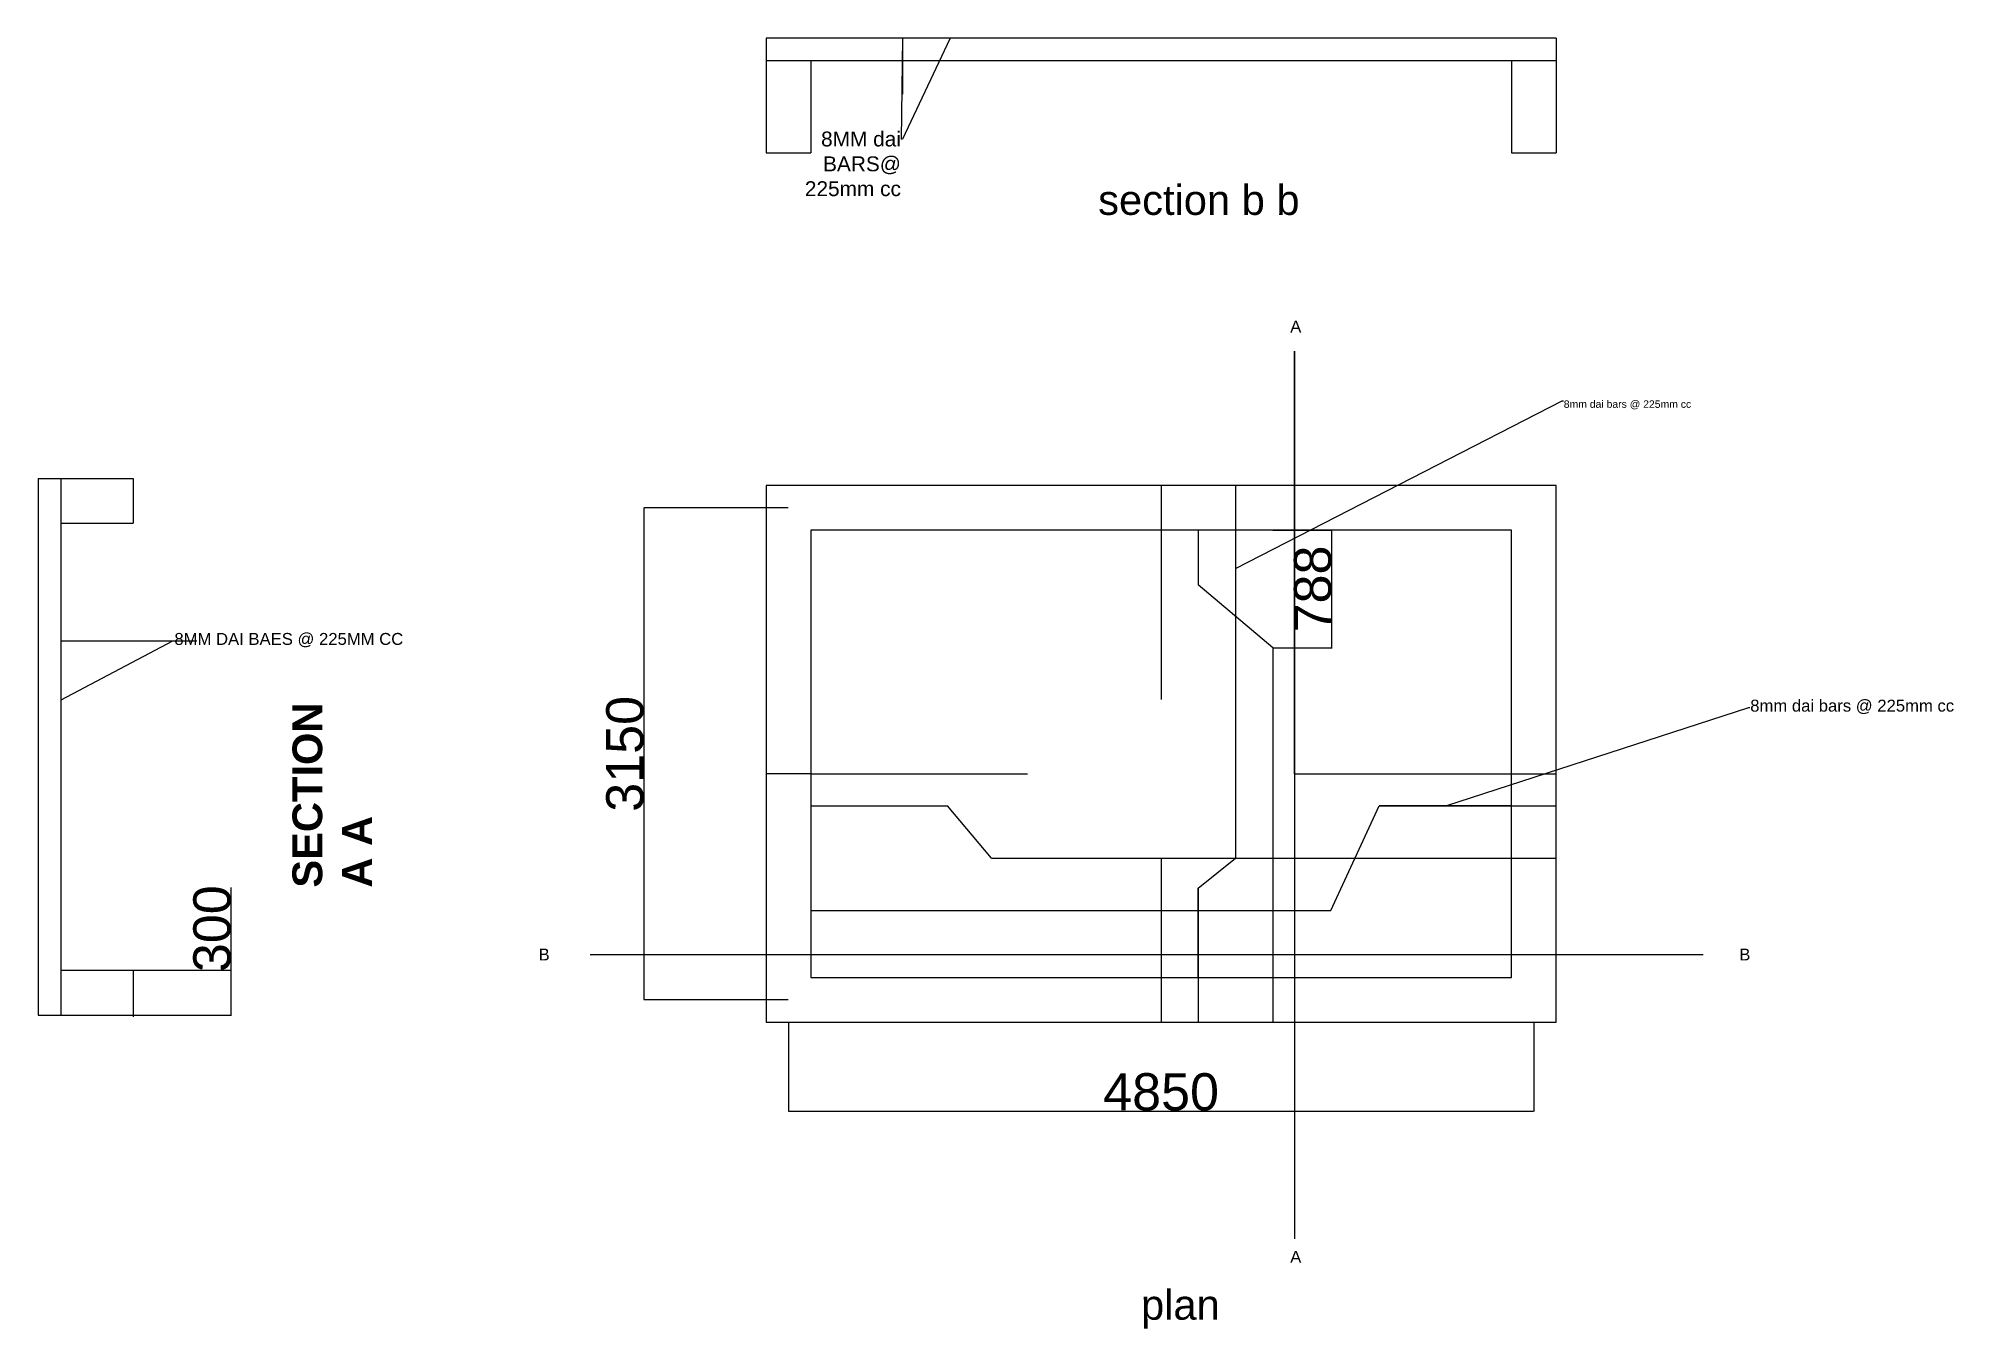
# Model space of a CAD drawing. Header units: millimetres. Extents: x 12783 to 25632, y 2096 to 10752.
import ezdxf
from ezdxf import colors
from ezdxf.entities.mleader import LeaderData, LeaderLine
from ezdxf.math import Vec2, Vec3

# ---------------------------------------------------------------- set-up
doc = ezdxf.new("R2010")
doc.units = ezdxf.units.MM
doc.styles.get("Standard").update_dxf_attribs({"font": 'arial.ttf'})
doc.dimstyles.new('ISO-25', dxfattribs={"dimtxt": 250, "dimasz": 2.5, "dimexe": 1.25, "dimexo": 0.625, "dimtad": 1, "dimtxsty": 'Standard', "dimcen": 2.5, "dimadec": 0, "dimazin": 0, "dimtfac": 1, "dimtmove": 0, "dimatfit": 3, "dimfxl": 1, "dimarcsym": 0})

# ---------------------------------------------------------------- blocks, each defined once
blk = doc.blocks.new('*D3')
at = {"color": 0, "lineweight": -2, "transparency": 16777216}
for p, q in [((21065, 7452), (21462, 7452)), ((21461, 6667), (21461, 7450)), ((21065, 6664), (21462, 6664))]:
    blk.add_line(p, q, dxfattribs=at)
at = {"color": 0, "transparency": 16777216}
for points in [[(21461, 7450), (21462, 7450), (21461, 7452)], [(21461, 6667), (21462, 6667), (21461, 6664)]]:
    blk.add_solid(points, dxfattribs=at)
at = {"layer": 'Defpoints', "color": 0, "transparency": 16777216}
for p in [(21065, 7452), (21461, 7452), (21065, 6664)]:
    blk.add_point(p, dxfattribs=at)
at = {"color": 0, "transparency": 16777216, "insert": (21333, 7058), "char_height": 250, "attachment_point": 5, "rotation": 90}
blk.add_mtext('788', dxfattribs=at)
blk = doc.blocks.new('*D4')
at = {"color": 0, "lineweight": -2, "transparency": 16777216}
for p, q in [((17815, 4152), (17815, 3553)), ((22815, 4152), (22815, 3553)), ((17817, 3555), (22812, 3555))]:
    blk.add_line(p, q, dxfattribs=at)
at = {"color": 0, "transparency": 16777216}
for points in [[(17817, 3555), (17817, 3554), (17815, 3555)], [(22812, 3555), (22812, 3554), (22815, 3555)]]:
    blk.add_solid(points, dxfattribs=at)
at = {"layer": 'Defpoints', "color": 0, "transparency": 16777216}
for p in [(17815, 4152), (22815, 4152), (22815, 3555)]:
    blk.add_point(p, dxfattribs=at)
at = {"color": 0, "transparency": 16777216, "insert": (20315, 3683), "char_height": 250, "attachment_point": 5}
blk.add_mtext('4850', dxfattribs=at)
blk = doc.blocks.new('*D5')
at = {"color": 0, "lineweight": -2, "transparency": 16777216}
for p, q in [((17814, 7602), (16846, 7602)), ((16847, 4305), (16847, 7600)), ((17814, 4302), (16846, 4302))]:
    blk.add_line(p, q, dxfattribs=at)
at = {"color": 0, "transparency": 16777216}
for points in [[(16847, 7600), (16848, 7600), (16847, 7602)], [(16847, 4305), (16848, 4305), (16847, 4302)]]:
    blk.add_solid(points, dxfattribs=at)
at = {"layer": 'Defpoints', "color": 0, "transparency": 16777216}
for p in [(16847, 7602), (17815, 7602), (17815, 4302)]:
    blk.add_point(p, dxfattribs=at)
at = {"color": 0, "transparency": 16777216, "insert": (16719, 5952), "char_height": 250, "attachment_point": 5, "rotation": 90}
blk.add_mtext('3150', dxfattribs=at)
blk = doc.blocks.new('*D6')
at = {"color": 0, "lineweight": -2, "transparency": 16777216}
for p, q in [((14077, 4500), (14077, 5055)), ((13419, 4500), (14079, 4500)), ((14077, 4202), (14077, 4497)), ((13419, 4200), (14079, 4200))]:
    blk.add_line(p, q, dxfattribs=at)
at = {"color": 0, "transparency": 16777216}
for points in [[(14077, 4497), (14078, 4497), (14077, 4500)], [(14077, 4202), (14078, 4202), (14077, 4200)]]:
    blk.add_solid(points, dxfattribs=at)
at = {"layer": 'Defpoints', "color": 0, "transparency": 16777216}
for p in [(13419, 4500), (14077, 4500), (13419, 4200)]:
    blk.add_point(p, dxfattribs=at)
at = {"color": 0, "transparency": 16777216, "insert": (13949, 4779), "char_height": 250, "attachment_point": 5, "rotation": 90}
blk.add_mtext('300', dxfattribs=at)

msp = doc.modelspace()

# ---------------------------------------------------------------- linework, layer by layer
for p, q in [((22964.561, 10752.155), (17664.561, 10752.155)), ((17664.561, 10752.155), (17664.561, 9982.871)), ((18579.613, 10752.155), (18571.613, 10075.904)), ((18579.613, 10752.155), (18579.613, 10378.261)), ((22964.561, 10752.155), (22964.561, 9982.871)), ((22964.561, 10602.155), (17664.561, 10602.155)), ((17964.561, 10602.155), (17964.561, 9982.871)), ((22664.561, 10602.155), (22664.561, 9982.871)), ((17664.561, 9982.871), (17964.561, 9982.871)), ((22664.561, 9982.871), (22964.561, 9982.871)), ((21209.561, 5818.676), (21209.561, 8652.5)), ((21209.561, 8652.5), (21209.561, 2697.9)), ((12782.779, 7799.982), (12782.779, 4199.982)), ((12782.779, 7799.982), (13418.751, 7799.982)), ((12932.779, 7799.982), (12932.779, 4199.982)), ((13418.751, 7799.982), (13418.751, 7499.982)), ((17664.561, 7752.155), (17664.561, 4152.155)), ((22964.561, 7752.155), (17664.561, 7752.155)), ((20314.561, 7752.155), (20314.561, 7452.155)), ((20814.561, 7752.155), (20814.561, 5252.155)), ((22964.561, 4152.155), (22964.561, 7752.155)), ((12932.779, 7499.982), (13418.751, 7499.982)), ((22664.561, 7452.155), (17964.561, 7452.155)), ((17964.561, 7452.155), (17964.561, 4452.155)), ((20314.561, 7452.155), (20314.561, 6315.985)), ((20564.561, 7452.155), (20564.561, 7086.779)), ((20564.561, 7452.155), (20564.561, 7086.779)), ((22664.561, 4452.155), (22664.561, 7452.155)), ((21064.561, 6664.155), (20564.561, 7086.779)), ((12932.779, 6711.18), (13845.542, 6711.18)), ((21064.561, 6664.155), (21064.561, 4152.155)), ((17964.561, 5818.676), (17664.561, 5818.676)), ((17964.561, 5818.676), (19419.561, 5818.676)), ((21209.561, 5818.676), (22664.561, 5818.676)), ((22664.561, 5818.676), (22964.561, 5818.676)), ((17964.561, 5602.155), (18881.295, 5602.155)), ((19176.561, 5252.155), (18881.295, 5602.155)), ((21452.561, 4902.155), (21777.99, 5602.155)), ((22664.561, 5602.155), (21777.99, 5602.155)), ((21777.99, 5602.155), (22664.561, 5602.155)), ((22664.561, 5602.155), (22964.561, 5602.155)), ((19176.561, 5252.155), (22664.561, 5252.155)), ((20314.561, 5252.155), (20314.561, 4452.155)), ((20314.561, 5252.155), (20314.561, 4152.155)), ((20564.561, 5050.071), (20814.561, 5252.155)), ((22664.561, 5252.155), (22964.561, 5252.155)), ((20564.561, 4452.155), (20564.561, 5050.071)), ((20564.561, 5050.071), (20564.561, 4452.155)), ((17964.561, 4902.155), (21452.561, 4902.155)), ((12932.779, 4499.982), (13418.751, 4499.982)), ((13418.751, 4499.982), (13418.751, 4187.138)), ((16485.726, 4607.034), (23952.443, 4607.034)), ((17964.561, 4452.155), (22664.561, 4452.155)), ((20564.561, 4452.155), (20564.561, 4152.155)), ((12782.779, 4199.982), (13418.751, 4199.982)), ((17664.561, 4152.155), (22964.561, 4152.155))]:
    msp.add_line(p, q)

# ---------------------------------------------------------------- texts
at = {"attachment_point": 1}
for s, width, heights, insert, char_height in [('section b b', 2075.89543, [0], (19892.85, 9767.507), 200), ('A', 317.12328, [0], (21181.151, 8858.377), 80), ('B', 1347.77329, [0], (16138.896, 4645.814), 80), ('B', 1347.77329, [0], (24193.819, 4645.814), 80), ('A', 317.12328, [0], (21181.151, 2617.9), 80), ('plan', 868.6859, [363.54], (20180.42, 2356.041), 200)]:
    msp.add_mtext_dynamic_manual_height_columns(s, width=width, gutter_width=12.5, heights=heights, dxfattribs=dict(at, insert=insert, char_height=char_height))
at = {"insert": (14320.917, 5054.437), "char_height": 100, "attachment_point": 1, "rotation": 90}
msp.add_mtext_dynamic_manual_height_columns('{\\fArial|b1|i0|c0|p34;\\P\\H2x;SECTION A A}', width=562.42835, gutter_width=12.5, heights=[0], dxfattribs=at)

# ---------------------------------------------------------------- dimensions: what is measured, and where the dimension line sits
dim = msp.add_linear_dim(base=(16847.454, 7602.155), p1=(17814.561, 4302.155), p2=(17814.561, 7602.155), angle=90, text='3150', dimstyle='ISO-25')
dim.commit()
dim.dimension.update_dxf_attribs({"geometry": '*D5', "text_midpoint": (16719.1, 5952.155)})
dim = msp.add_linear_dim(base=(21461.102, 7452.155), p1=(21064.561, 6664.155), p2=(21064.561, 7452.155), angle=90, dimstyle='ISO-25')
dim.commit()
dim.dimension.update_dxf_attribs({"geometry": '*D3', "text_midpoint": (21332.834, 7058.155)})
dim = msp.add_aligned_dim(p1=(13418.751, 4199.982), p2=(13418.751, 4499.982), distance=-658.688, dimstyle='ISO-25')
dim.commit()
dim.dimension.update_dxf_attribs({"geometry": '*D6', "text_midpoint": (13949.086, 4778.772)})
dim = msp.add_linear_dim(base=(22814.561, 3554.596), p1=(17814.561, 4152.155), p2=(22814.561, 4152.155), text='4850', dimstyle='ISO-25')
dim.commit()
dim.dimension.update_dxf_attribs({"geometry": '*D4', "text_midpoint": (20314.561, 3682.865)})

# ---------------------------------------------------------------- leaders
ml = msp.add_multileader_mtext('Standard')
ml.set_content('8MM dai\\PBARS@\\P 225mm cc', color=256)
ml.set_leader_properties()
ml.build(insert=Vec2(0, 0))
ctx = ml.context
ctx.base_point, ctx.char_height, ctx.plane_origin = Vec3(17885.758, 10075.904), 100, Vec3(18899.228, 10752.155)
ctx.text_align_type = 2
notes = []
notes.append((ctx, [(0, (1, 1, 0), (18579.613, 10075.904), (-1, 0), 8, [(0, [(18899.228, 10752.155)], 0, [])])]))
ctx.mtext.insert, ctx.mtext.alignment, ctx.mtext.flow_direction = Vec3(18569.613, 10126.756), 3, 5
ml = msp.add_multileader_mtext('Standard')
ml.set_content('\\P{\\H12.5x;8mm dai bars @ 225mm cc}', color=256)
ml.set_leader_properties()
ml.build(insert=Vec2(0, 0))
ctx = ml.context
ctx.base_point, ctx.plane_origin = Vec3(23014.243, 8320.551), Vec3(20814.561, 7195.216)
notes.append((ctx, [(0, (1, 1, 0), (23006.243, 8320.551), (1, 0), 8, [(0, [(20814.561, 7195.216)], 0, [])])]))
ctx.mtext.insert, ctx.mtext.flow_direction = Vec3(23016.243, 8329.901), 5
ml = msp.add_multileader_mtext('Standard')
ml.set_content('8MM DAI BAES @ 225MM CC', color=256)
ml.set_leader_properties()
ml.build(insert=Vec2(0, 0))
ctx = ml.context
ctx.base_point, ctx.char_height, ctx.plane_origin = Vec3(13693.703, 6711.18), 80, Vec3(12932.779, 6312.074)
notes.append((ctx, [(0, (1, 1, 0), (13685.703, 6711.18), (1, 0), 8, [(0, [(12932.779, 6312.074)], 0, [])])]))
ctx.mtext.insert, ctx.mtext.flow_direction = Vec3(13695.703, 6762.94), 5
ml = msp.add_multileader_mtext('Standard')
ml.set_content('8mm dai bars @ 225mm cc', color=256)
ml.set_leader_properties()
ml.build(insert=Vec2(0, 0))
ctx = ml.context
ctx.base_point, ctx.char_height, ctx.plane_origin = Vec3(24265.173, 6263.547), 80, Vec3(22221.275, 5602.155)
notes.append((ctx, [(0, (1, 1, 0), (24257.173, 6263.547), (1, 0), 8, [(0, [(22221.275, 5602.155)], 0, [])])]))
ctx.mtext.insert, ctx.mtext.flow_direction = Vec3(24267.173, 6315.307), 5
for ctx, leaders in notes:
    for number, flags, end, landing, length, lines in leaders:
        leader = LeaderData()
        leader.index, (leader.has_last_leader_line, leader.has_dogleg_vector, leader.attachment_direction) = number, flags
        leader.last_leader_point, leader.dogleg_vector, leader.dogleg_length = Vec3(end), Vec3(landing), length
        for number, points, colour, breaks in lines:
            line = LeaderLine()
            line.index, line.vertices, line.color, line.breaks = number, Vec3.list(points), colors.encode_raw_color(colour), breaks
            leader.lines.append(line)
        ctx.leaders.append(leader)

doc.saveas('drawing.dxf')
